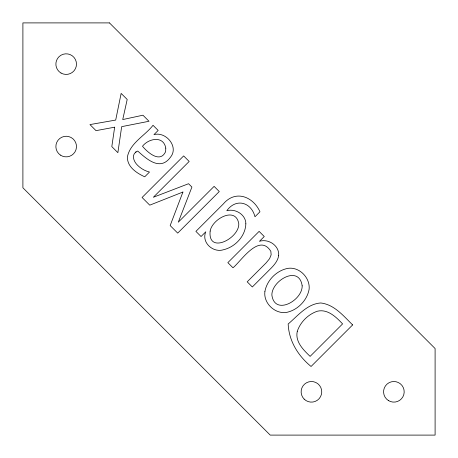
<?xml version="1.0" encoding="UTF-8"?>
<svg xmlns="http://www.w3.org/2000/svg" width="458" height="458" viewBox="0 0 458 458"><rect width="100%" height="100%" fill="white"/><g stroke="black" fill="none" stroke-linecap="round" stroke-linejoin="round"><path stroke-width="0.69" d="M135.803 152.09C131.165 155.531 134.148 162 137.497 165.212A25.986 25.986 0 0 0 149.48 172.048L144.728 176.799C136.696 173.158 126.86 166.758 127.444 156.716C130.261 142.839 144.957 135.734 153.024 125.286L158.159 130.427L153.945 134.641C165.733 131.228 178.923 146.531 170.685 156.939C160.386 171.504 147.052 159.384 137.721 151.031L135.803 152.09L136.066 151.947M264.89 291.597C263.373 303.036 274.554 313.747 285.832 312.539C297.213 310.553 307.129 300.637 309.116 289.256C310.318 277.983 299.612 266.774 288.174 268.314C276.792 270.3 266.877 280.216 264.89 291.597M165.779 148.1L165.63 151.644C160.128 163.592 147.499 152.359 142.495 146.257C148.518 138.385 163.586 135.35 165.779 148.1M245.849 223.813C245.431 236.128 235.223 246.976 223.487 249.747C213.084 253.079 201.136 242.459 205.791 231.771L201.045 236.517L195.904 231.376L223.292 203.987C235.343 189.601 253.034 196.408 259.978 211.751L254.98 216.749C251.293 202.018 235.841 197.925 226.813 210.749C235.206 208.253 245.94 214.607 245.849 223.813M297.265 331.346C294.952 341.651 303.356 349.901 310.118 356.37L342.59 323.898C336.138 317.073 327.773 308.806 317.468 311.188C308.182 314.257 300.356 322.066 297.265 331.346M302.171 285.838C302.503 300.522 274.6 316.14 271.869 295.015C271.777 280.485 299.177 264.518 302.171 285.838M114.66 127.187L111.815 146.617L117.872 152.674L121.668 126.654L149.005 121.267L142.942 115.21L122.733 119.567L127.198 99.466L121.141 93.403L115.697 120.065L89.957 124.587L96.014 130.65L114.66 127.187M210.142 231.101C207.669 254.688 239.225 238.492 238.79 223.87C235.99 205.779 212.088 218.97 210.142 231.101M278.676 255.564C277.937 260.425 274.766 264.409 271.445 267.844L252.329 286.966L247.194 281.825L266.109 262.909L269.585 258.673L271.147 254.825L270.844 251.328C259.211 232.561 241.023 261.335 232.979 267.787L227.844 262.646L259.114 231.376L264.249 236.517L259.446 241.32C268.531 238.383 279.535 245.717 278.676 255.564M182.925 192.039L170.164 225.571L177.704 233.111L219.273 191.541L214.109 186.372L178.288 222.193L191.913 187.07L188.564 183.721L153.356 197.261L189.177 161.445L183.647 155.915L142.077 197.484L149.755 205.161L182.925 192.039M352.637 324.905L311.068 366.474C298.158 355.906 288.855 340.958 288.174 323.983C297.803 315.848 307.261 303.774 320.829 302.973C334.38 304.581 343.506 316.003 352.637 324.905M109.462 22.9L22.9 22.9L22.9 187.78L270.22 435.1L435.1 435.1L435.1 348.538L109.462 22.9M61.029 73.045A10.305 10.305 0 0 0 76.486 64.12A10.305 10.305 0 0 0 61.029 55.195A10.305 10.305 0 0 0 61.029 73.045M388.373 400.527A10.305 10.305 0 0 0 404.179 392.237A10.305 10.305 0 0 0 389.094 382.693A10.305 10.305 0 0 0 388.373 400.527M304.152 399.107A10.305 10.305 0 0 0 321.396 394.487A10.305 10.305 0 0 0 308.772 381.863A10.305 10.305 0 0 0 304.152 399.107M60.399 155.09A10.305 10.305 0 0 0 76.457 147.304A10.305 10.305 0 0 0 61.687 137.286A10.305 10.305 0 0 0 60.399 155.09"/></g></svg>
